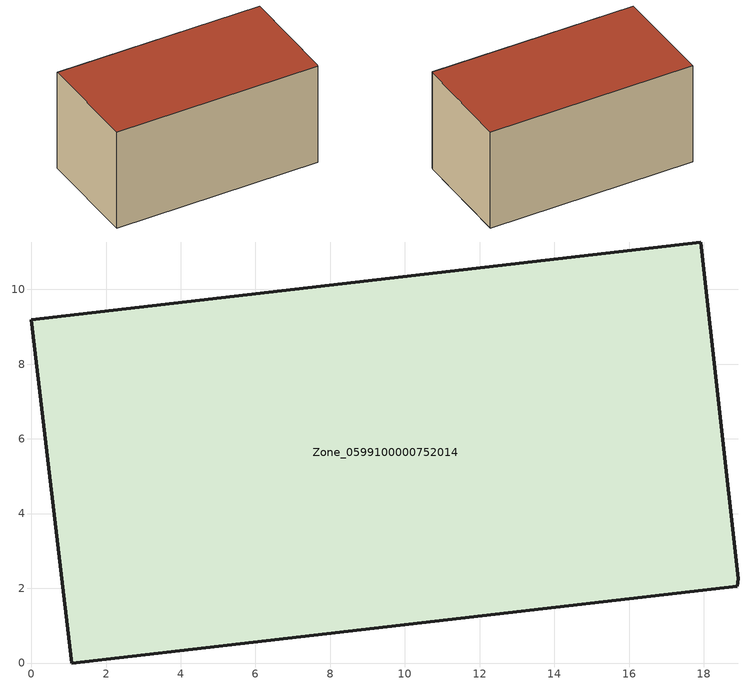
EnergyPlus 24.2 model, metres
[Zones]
Zone_0599100000752014
 floor ground (C_G): 1.08,0 0,9.19 17.92,11.27 18.92,2.25 18.89,2.06 z0
 wall outside (C_F): 0,9.19 1.08,0 18.89,2.06 18.92,2.25 17.92,11.27 0,9.19 z0:9.08
 roof outside (C_R): 18.89,2.06 18.92,2.25 17.92,11.27 0,9.19 1.08,0 z9.08
[BUILDING]
Pand.0599100000752014: North Axis=0; Terrain=City; Loads Convergence Tolerance Value=0.04; Temperature Convergence Tolerance Value=0.4; Solar Distribution=FullExterior; Maximum Number of Warmup Days=25; Minimum Number of Warmup Days=1
[Site:Location]
Rotterdam.The.Hague.AP_ZH_NLD Design_Conditions: Latitude=51.96; Longitude=4.45; Time Zone=1; Elevation=-4.5
[SITE:GROUNDTEMPERATURE:BUILDINGSURFACE]
18, 18, 18, 18, 18, 18, 18, 18, 18, 18, 18, 18
[MATERIAL] Thermal Absorptance=0.9; Solar Absorptance=0.7; Visible Absorptance=0.7
Name | Roughness | Thickness | Conductivity | Density | Specific Heat
G.TI.2006-2014 | MediumSmooth | 0.15 | 0.06 | 540 | 1210
F.TI.2006-2014 | Rough | 0.3 | 0.12 | 1920 | 840
R.TI.2006-2014 | MediumRough | 0.2 | 0.08 | 1500 | 1000
[CONSTRUCTION]
C_G: G.TI.2006-2014
C_F: F.TI.2006-2014
C_R: R.TI.2006-2014
[ZONE]
Zone_0599100000752014: Type=1; Multiplier=1; Ceiling Height=Autocalculate; Volume=Autocalculate; Floor Area=autocalculate; Part of Total Floor Area=Yes
[ZONEINFILTRATION:DESIGNFLOWRATE]
Infil_Zone_0599100000752014: Zone or ZoneList or Space or SpaceList=Zone_0599100000752014; Schedule=AlwaysOn; Design Flow Rate Calculation Method=Flow/Area; Flow Rate per Floor Area=0.0015; Constant Term Coefficient=1; Temperature Term Coefficient=0; Velocity Term Coefficient=0; Velocity Squared Term Coefficient=0
[HVACTEMPLATE:ZONE:IDEALLOADSAIRSYSTEM]
Zone_0599100000752014: Maximum Heating Supply Air Temperature=50; Minimum Cooling Supply Air Temperature=13; Maximum Heating Supply Air Humidity Ratio=0.0156; Minimum Cooling Supply Air Humidity Ratio=0.0077; Heating Limit=NoLimit; Cooling Limit=NoLimit; Dehumidification Control Type=ConstantSensibleHeatRatio; Cooling Sensible Heat Ratio=0.7; Dehumidification Setpoint=60; Humidification Control Type=None; Humidification Setpoint=30; Outdoor Air Method=None; Outdoor Air Flow Rate per Person=0.00944; Outdoor Air Flow Rate per Zone Floor Area=0; Outdoor Air Flow Rate per Zone=0; Demand Controlled Ventilation Type=None; Outdoor Air Economizer Type=NoEconomizer; Heat Recovery Type=None; Sensible Heat Recovery Effectiveness=0.7; Latent Heat Recovery Effectiveness=0.65
[ZONECONTROL:THERMOSTAT]
ThermostatControl_Zone_0599100000752014: Zone or ZoneList=Zone_0599100000752014; Control Type Schedule=DualSetpointControlType; Control 1=Thermostat_Zone_0599100000752014; Temperature Difference Between Cutout And Setpoint=0
[THERMOSTATSETPOINT:DUALSETPOINT]
Thermostat_Zone_0599100000752014: Heating Setpoint Temperature Schedule=HeatingSetpoint_Zone_0599100000752014; Cooling Setpoint Temperature Schedule=CoolingSetpoint_Zone_0599100000752014
[SCHEDULE:COMPACT]
HeatingSetpoint_Zone_0599100000752014: Through: 12/31, For: AllDays, Until: 24:00, 21
CoolingSetpoint_Zone_0599100000752014: Through: 12/31, For: AllDays, Until: 24:00, 24
DualSetpointControlType: Through: 12/31, For: AllDays, Until: 24:00, 4
AlwaysOn: Through: 12/31, For: AllDays, Until: 24:00, 1
